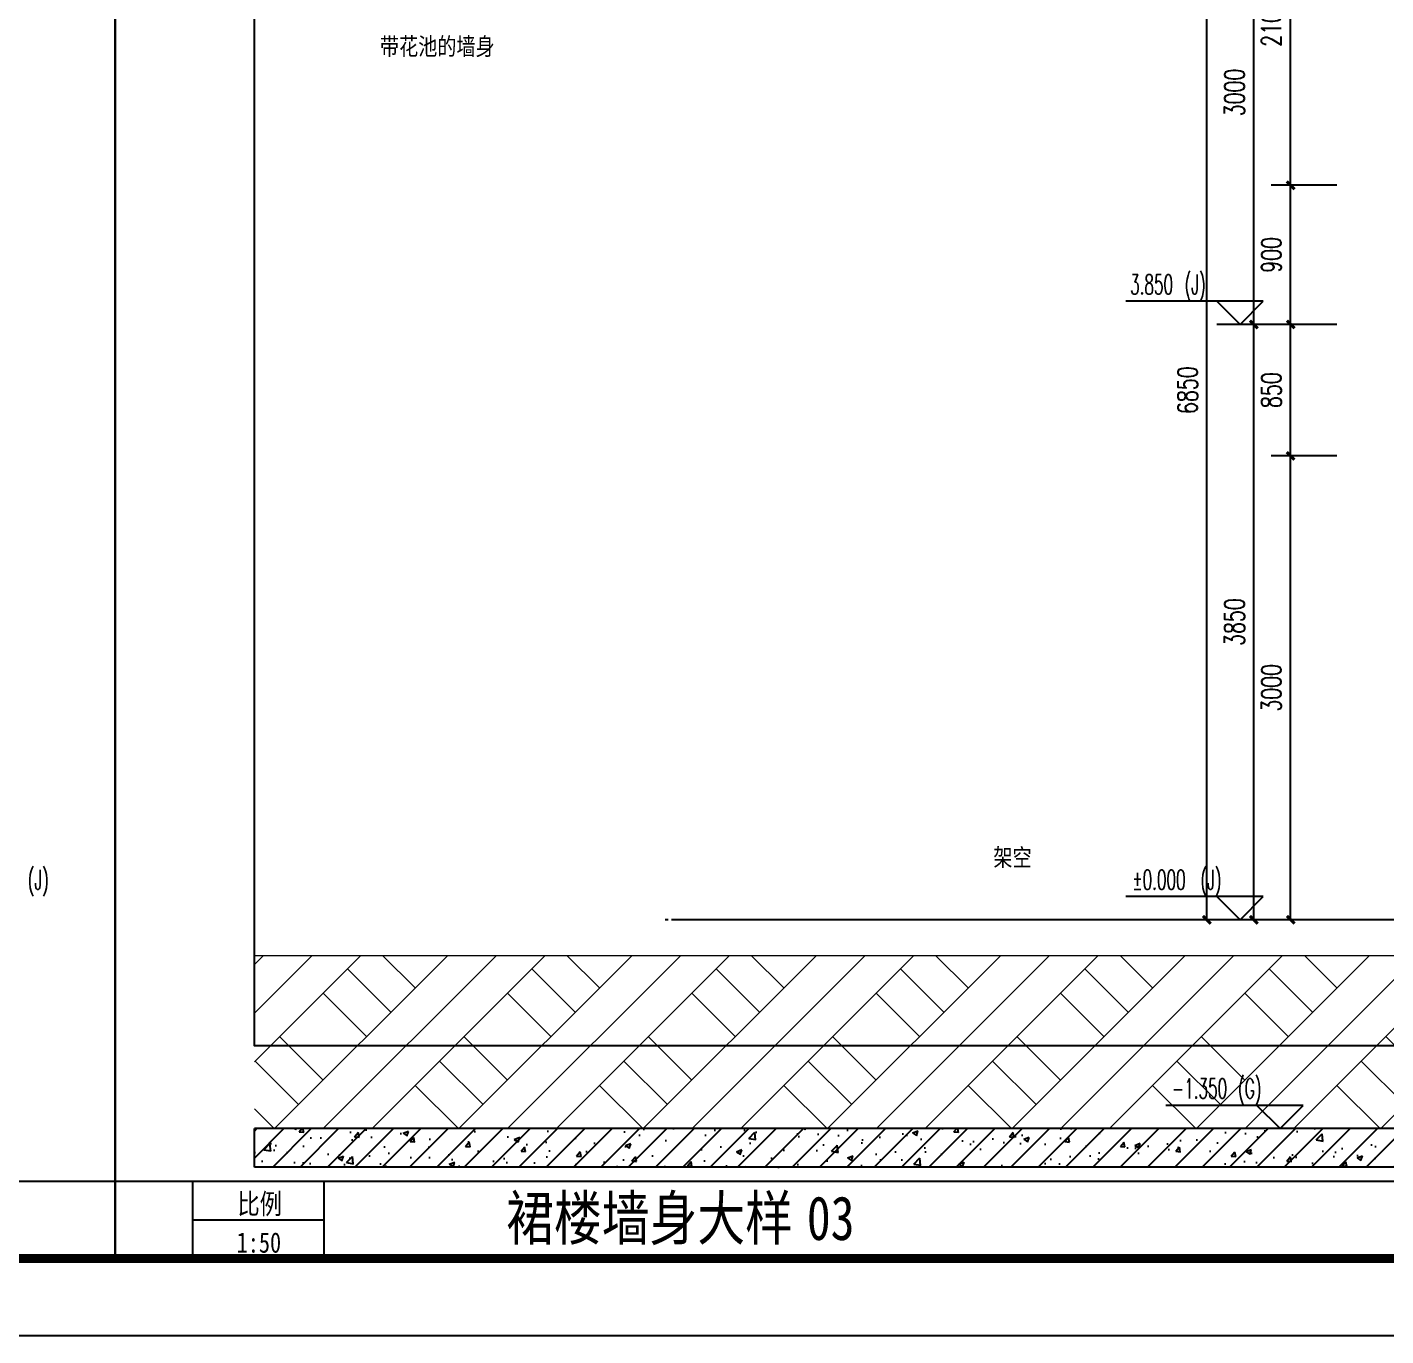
# Model space of a CAD drawing. Header units: millimetres. Extents: x 434053 to 1059003, y -2417481 to 936527.
# Drawn here: x 604182 to 612969, y -2255226 to -2246763 of the extents above; entities that cross this region are included whole.
import ezdxf

# ---------------------------------------------------------------- set-up
doc = ezdxf.new("R2010")
doc.units = ezdxf.units.MM
doc.header["$LTSCALE"] = 1000
doc.header["$MEASUREMENT"] = 0
doc.linetypes.add('DOTE', pattern=[2.42, 2, -0.2, 0.02, -0.2])
doc.layers.get('Defpoints').update_dxf_attribs({"color": 6})
for name, color, linetype in [('A-ANNO-DIMS', 3, 'Continuous'), ('A-ANNO-TTLB', 7, 'Continuous'), ('AXIS', 3, 'Continuous'), ('DIM_ELEV', 3, 'Continuous'), ('DOTE', 16, 'DOTE'), ('PUB_HATCH', 8, 'Continuous'), ('PUB_TEXT', 7, 'Continuous'), ('WALL', 5, 'Continuous')]:
    doc.layers.add(name, color=color, linetype=linetype)
doc.layers.add('A-ANNO-TEXT', color=7, linetype='Continuous', lineweight=25)
doc.layers.add('A-DETL-0001', color=4, linetype='Continuous', lineweight=15)
doc.styles.add('_TCH_DIM', font='SIMPLEX.shx', dxfattribs={"width": 0.8, "height": 3, "bigfont": 'GBCBIG.shx'})
doc.styles.add('_TCH_DIM_T3', font='SIMPLEX', dxfattribs={"width": 0.705882, "bigfont": 'GBCBIG'})
doc.styles.add('TITXV', font='', dxfattribs={"width": 0.8})
doc.styles.add('宋体', font='', dxfattribs={"width": 0.8})
doc.styles.get('TITXV').set_extended_font_data('SimSun')
doc.styles.get('宋体').set_extended_font_data('SimSun')
doc.dimstyles.new('_TCH_ARCH&&50', dxfattribs={"dimtxt": 127.5, "dimasz": 50, "dimexe": 125, "dimexo": 150, "dimgap": 61.25, "dimtad": 1, "dimdec": 0, "dimzin": 0, "dimdsep": 46, "dimtxsty": '_TCH_DIM_T3', "dimblk": 'ARCHTICK', "dimcen": 0.09, "dimclrt": 7, "dimazin": 2, "dimtfac": 1, "dimtdec": 0, "dimtix": 1, "dimtmove": 2, "dimatfit": 3, "dimfxl": 1, "dimtolj": 1, "dimtzin": 0, "dimarcsym": 0})

# ---------------------------------------------------------------- blocks, each defined once
blk = doc.blocks.new('asdfdfsdh')
at = {"layer": 'A-ANNO-TTLB'}
blk.add_lwpolyline([(0, 42050), (29700, 42050), (29700, 0), (0, 0)], close=True, dxfattribs=at)
at = {"layer": 'A-ANNO-TTLB', "const_width": 60}
blk.add_lwpolyline([(500, 40800), (500, 500), (29200, 500), (29200, 40800)], close=True, dxfattribs=at)
blk = doc.blocks.new('ASDFADFGAF')
for p, q in [((0, 500), (12350, 500)), ((500, 500), (500, 0)), ((1350, 500), (1350, 0)), ((500, 250), (1350, 250))]:
    blk.add_line(p, q)
blk.add_lwpolyline([(0, 28700), (12350, 28700), (12350, 0), (0, 0)], close=True)
at = {"layer": 'PUB_TEXT', "style": '宋体', "width": 0.8}
for s, p in [('比例', (791.2, 287.5)), ('1:50', (786.2, 37.5))]:
    blk.add_text(s, height=132.17, dxfattribs=at).set_placement(p)
blk = doc.blocks.new('_ArchTick')
at = {"color": 0, "linetype": 'ByBlock', "const_width": 0.4}
blk.add_lwpolyline([(-0.5, -0.5), (0.5, 0.5)], dxfattribs=at)
blk = doc.blocks.new('*D889')
at = {"layer": 'A-ANNO-DIMS', "color": 0, "lineweight": -2, "transparency": 16777216}
for p, q in [((612501.8, -2245685.7), (611686.2, -2245685.7)), ((611811.2, -2252535.7), (611811.2, -2245685.7)), ((612501.8, -2252535.7), (611686.2, -2252535.7))]:
    blk.add_line(p, q, dxfattribs=at)
at = {"layer": 'Defpoints', "color": 0, "transparency": 16777216}
for p in [(611811.2, -2245685.7), (612651.8, -2245685.7), (612651.8, -2252535.7)]:
    blk.add_point(p, dxfattribs=at)
at = {"layer": 'A-ANNO-DIMS', "color": 0, "lineweight": -2, "transparency": 16777216, "xscale": 50, "yscale": 50, "zscale": 50}
for p, rotation in [((611811.2, -2245685.7), 90), ((611811.2, -2252535.7), 270)]:
    blk.add_blockref('_ArchTick', p, dxfattribs=dict(at, rotation=rotation))
at = {"layer": 'A-ANNO-DIMS', "color": 7, "transparency": 16777216, "insert": (611686.2, -2249110.7), "char_height": 127.5, "attachment_point": 5, "rotation": 90, "style": '_TCH_DIM_T3'}
blk.add_mtext('\\A1;6850', dxfattribs=at)
blk = doc.blocks.new('*D890')
at = {"layer": 'A-ANNO-DIMS', "color": 0, "lineweight": -2, "transparency": 16777216}
for p, q in [((612651.8, -2248685.7), (611989.9, -2248685.7)), ((612114.9, -2252535.7), (612114.9, -2248685.7)), ((612651.8, -2252535.7), (611989.9, -2252535.7))]:
    blk.add_line(p, q, dxfattribs=at)
at = {"layer": 'Defpoints', "color": 0, "transparency": 16777216}
for p in [(612114.9, -2248685.7), (612801.8, -2248685.7), (612801.8, -2252535.7)]:
    blk.add_point(p, dxfattribs=at)
at = {"layer": 'A-ANNO-DIMS', "color": 0, "lineweight": -2, "transparency": 16777216, "xscale": 50, "yscale": 50, "zscale": 50}
for p, rotation in [((612114.9, -2248685.7), 90), ((612114.9, -2252535.7), 270)]:
    blk.add_blockref('_ArchTick', p, dxfattribs=dict(at, rotation=rotation))
at = {"layer": 'A-ANNO-DIMS', "color": 7, "transparency": 16777216, "insert": (611989.9, -2250610.7), "char_height": 127.5, "attachment_point": 5, "rotation": 90, "style": '_TCH_DIM_T3'}
blk.add_mtext('\\A1;3850', dxfattribs=at)
blk = doc.blocks.new('*D891')
at = {"layer": 'A-ANNO-DIMS', "color": 0, "lineweight": -2, "transparency": 16777216}
for p, q in [((612651.8, -2245685.7), (611989.9, -2245685.7)), ((612114.9, -2248685.7), (612114.9, -2245685.7)), ((612651.8, -2248685.7), (611989.9, -2248685.7))]:
    blk.add_line(p, q, dxfattribs=at)
at = {"layer": 'Defpoints', "color": 0, "transparency": 16777216}
for p in [(612114.9, -2245685.7), (612801.8, -2245685.7), (612801.8, -2248685.7)]:
    blk.add_point(p, dxfattribs=at)
at = {"layer": 'A-ANNO-DIMS', "color": 0, "lineweight": -2, "transparency": 16777216, "xscale": 50, "yscale": 50, "zscale": 50}
for p, rotation in [((612114.9, -2245685.7), 90), ((612114.9, -2248685.7), 270)]:
    blk.add_blockref('_ArchTick', p, dxfattribs=dict(at, rotation=rotation))
at = {"layer": 'A-ANNO-DIMS', "color": 7, "transparency": 16777216, "insert": (611989.9, -2247185.7), "char_height": 127.5, "attachment_point": 5, "rotation": 90, "style": '_TCH_DIM_T3'}
blk.add_mtext('\\A1;3000', dxfattribs=at)
blk = doc.blocks.new('*D892')
at = {"layer": 'A-ANNO-DIMS', "color": 0, "lineweight": -2, "transparency": 16777216}
for p, q in [((612651.8, -2249535.7), (612228.1, -2249535.7)), ((612353.1, -2252535.7), (612353.1, -2249535.7)), ((612651.8, -2252535.7), (612228.1, -2252535.7))]:
    blk.add_line(p, q, dxfattribs=at)
at = {"layer": 'Defpoints', "color": 0, "transparency": 16777216}
for p in [(612353.1, -2249535.7), (612801.8, -2249535.7), (612801.8, -2252535.7)]:
    blk.add_point(p, dxfattribs=at)
at = {"layer": 'A-ANNO-DIMS', "color": 0, "lineweight": -2, "transparency": 16777216, "xscale": 50, "yscale": 50, "zscale": 50}
for p, rotation in [((612353.1, -2249535.7), 90), ((612353.1, -2252535.7), 270)]:
    blk.add_blockref('_ArchTick', p, dxfattribs=dict(at, rotation=rotation))
at = {"layer": 'A-ANNO-DIMS', "color": 7, "transparency": 16777216, "insert": (612228.1, -2251035.7), "char_height": 127.5, "attachment_point": 5, "rotation": 90, "style": '_TCH_DIM_T3'}
blk.add_mtext('\\A1;3000', dxfattribs=at)
blk = doc.blocks.new('*D893')
at = {"layer": 'A-ANNO-DIMS', "color": 0, "lineweight": -2, "transparency": 16777216}
for p, q in [((612651.8, -2248685.7), (612228.1, -2248685.7)), ((612353.1, -2249535.7), (612353.1, -2248685.7)), ((612651.8, -2249535.7), (612228.1, -2249535.7))]:
    blk.add_line(p, q, dxfattribs=at)
at = {"layer": 'Defpoints', "color": 0, "transparency": 16777216}
for p in [(612353.1, -2248685.7), (612801.8, -2248685.7), (612801.8, -2249535.7)]:
    blk.add_point(p, dxfattribs=at)
at = {"layer": 'A-ANNO-DIMS', "color": 0, "lineweight": -2, "transparency": 16777216, "xscale": 50, "yscale": 50, "zscale": 50}
for p, rotation in [((612353.1, -2248685.7), 90), ((612353.1, -2249535.7), 270)]:
    blk.add_blockref('_ArchTick', p, dxfattribs=dict(at, rotation=rotation))
at = {"layer": 'A-ANNO-DIMS', "color": 7, "transparency": 16777216, "insert": (612228.1, -2249110.7), "char_height": 127.5, "attachment_point": 5, "rotation": 90, "style": '_TCH_DIM_T3'}
blk.add_mtext('\\A1;850', dxfattribs=at)
blk = doc.blocks.new('*D894')
at = {"layer": 'A-ANNO-DIMS', "color": 0, "lineweight": -2, "transparency": 16777216}
for p, q in [((612651.8, -2247785.7), (612228.1, -2247785.7)), ((612353.1, -2248685.7), (612353.1, -2247785.7)), ((612651.8, -2248685.7), (612228.1, -2248685.7))]:
    blk.add_line(p, q, dxfattribs=at)
at = {"layer": 'Defpoints', "color": 0, "transparency": 16777216}
for p in [(612353.1, -2247785.7), (612801.8, -2247785.7), (612801.8, -2248685.7)]:
    blk.add_point(p, dxfattribs=at)
at = {"layer": 'A-ANNO-DIMS', "color": 0, "lineweight": -2, "transparency": 16777216, "xscale": 50, "yscale": 50, "zscale": 50}
for p, rotation in [((612353.1, -2247785.7), 90), ((612353.1, -2248685.7), 270)]:
    blk.add_blockref('_ArchTick', p, dxfattribs=dict(at, rotation=rotation))
at = {"layer": 'A-ANNO-DIMS', "color": 7, "transparency": 16777216, "insert": (612228.1, -2248235.7), "char_height": 127.5, "attachment_point": 5, "rotation": 90, "style": '_TCH_DIM_T3'}
blk.add_mtext('\\A1;900', dxfattribs=at)
blk = doc.blocks.new('*D895')
at = {"layer": 'A-ANNO-DIMS', "color": 0, "lineweight": -2, "transparency": 16777216}
for p, q in [((612651.8, -2245685.7), (612228.1, -2245685.7)), ((612353.1, -2247785.7), (612353.1, -2245685.7)), ((612651.8, -2247785.7), (612228.1, -2247785.7))]:
    blk.add_line(p, q, dxfattribs=at)
at = {"layer": 'Defpoints', "color": 0, "transparency": 16777216}
for p in [(612353.1, -2245685.7), (612801.8, -2245685.7), (612801.8, -2247785.7)]:
    blk.add_point(p, dxfattribs=at)
at = {"layer": 'A-ANNO-DIMS', "color": 0, "lineweight": -2, "transparency": 16777216, "xscale": 50, "yscale": 50, "zscale": 50}
for p, rotation in [((612353.1, -2245685.7), 90), ((612353.1, -2247785.7), 270)]:
    blk.add_blockref('_ArchTick', p, dxfattribs=dict(at, rotation=rotation))
at = {"layer": 'A-ANNO-DIMS', "color": 7, "transparency": 16777216, "insert": (612228.1, -2246735.7), "char_height": 127.5, "attachment_point": 5, "rotation": 90, "style": '_TCH_DIM_T3'}
blk.add_mtext('\\A1;2100', dxfattribs=at)

msp = doc.modelspace()

# ---------------------------------------------------------------- hatches: boundary and pattern name
at = {"layer": 'A-DETL-0001'}
h = msp.add_hatch(dxfattribs=at)
h.set_pattern_fill('夯实土壤', color=8, scale=150)
h.set_pattern_definition([(45, (-13436932.2, -1831855.7), (-596.091017, 596.091017), []), (45, (-13436617.2, -1831855.7), (-596.091017, 596.091017), []), (45, (-13436302.2, -1831855.7), (-596.091017, 596.091017), []), (135, (-13436932.2, -1831855.7), (-596.091017, -596.091017), [397.5, -445.5]), (135, (-13436774.7, -1831698.2), (-596.091017, -596.091017), [397.5, -445.5]), (135, (-13436617.2, -1831540.7), (-596.091017, -596.091017), [397.5, -445.5])])
h.paths.add_polyline_path([(605651.8, -2252765.7), (613301.8, -2252765.7), (613301.8, -2253885.7), (605651.8, -2253885.7)])
at = {"layer": 'PUB_HATCH'}
h = msp.add_hatch(dxfattribs=at)
h.set_pattern_fill('钢筋混凝土', color=256, scale=50, style=0)
h.set_pattern_definition([(45, (-1713816.56, -1462982.77), (-88.3883476, 88.3883476), []), (50, (-1713816.56, -1462982.77), (358.63009, -31.376067), [37.5, -412.5]), (355, (-1713816.56, -1462982.77), (-69.375667, 376.096067), [30, -330]), (100.4514, (-1713786.68, -1462985.4), (289.25469, 344.71977), [31.870095, -350.571056]), (46.1842, (-1713816.56, -1462882.77), (533.620524, -82.75951), [56.25, -618.75]), (96.6356, (-1713772.1, -1462889.67), (467.33135, 487.05894), [47.80514, -525.8565]), (351.1842, (-1713816.56, -1462882.77), (467.33097, 487.0593), [45, -495]), (21, (-1713766.56, -1462907.77), (298.453526, -201.309445), [37.5, -412.5]), (326, (-1713766.56, -1462907.77), (121.657666, 362.57502), [30, -330]), (71.4514, (-1713741.7, -1462924.55), (420.111314, 161.26525), [31.870095, -350.571056]), (37.5, (-1713816.56, -1462982.77), (6.0799277, 166.446927), [0, -326, 0, -335, 0, -331.25]), (7.5, (-1713816.56, -1462982.77), (131.534769, 197.205856), [0, -191, 0, -318.5, 0, -126.25]), (327.5, (-1713928.06, -1462982.77), (266.911218, -11.277436), [0, -125, 0, -390, 0, -517.5]), (317.5, (-1713978.06, -1462982.77), (291.593085, 50.052491), [0, -162.5, 0, -259, 0, -367.5])])
h.paths.add_polyline_path([(613385.2, -2253969), (613301.8, -2253885.7), (605651.8, -2253885.7), (605651.8, -2254135.7), (613301.8, -2254135.7)])

# ---------------------------------------------------------------- linework, layer by layer
at = {"layer": 'A-DETL-0001', "color": 8}
msp.add_lwpolyline([(605651.8, -2252765.7), (613301.8, -2252765.7), (613301.8, -2253885.7)], dxfattribs=at)
at = {"layer": 'AXIS'}
msp.add_lwpolyline([(605651.8, -2226035.7), (615367.9, -2226035.7), (615367.9, -2253351.7), (605651.8, -2253351.7)], close=True, dxfattribs=at)
at = {"layer": 'DIM_ELEV'}
for p, q in [((612176.1, -2248535.7), (611286.6, -2248535.7)), ((612026.1, -2248685.7), (611876.1, -2248535.7)), ((612026.1, -2248685.7), (612176.1, -2248535.7)), ((612376.1, -2248685.7), (611876.1, -2248685.7)), ((612176.1, -2252385.7), (611286.6, -2252385.7)), ((612026.1, -2252535.7), (611876.1, -2252385.7)), ((612026.1, -2252535.7), (612176.1, -2252385.7)), ((612376.1, -2252535.7), (611876.1, -2252535.7)), ((612434.6, -2253735.7), (611545.1, -2253735.7)), ((612284.6, -2253885.7), (612134.6, -2253735.7)), ((612284.6, -2253885.7), (612434.6, -2253735.7)), ((612634.6, -2253885.7), (612134.6, -2253885.7))]:
    msp.add_line(p, q, dxfattribs=at)
at = {"layer": 'DOTE'}
for p, q in [((615367.9, -2252535.7), (608212.9, -2252535.7)), ((614898.9, -2252535.7), (608348.9, -2252535.7))]:
    msp.add_line(p, q, dxfattribs=at)
at = {"layer": 'WALL'}
for p, q in [((613301.8, -2253885.7), (605651.8, -2253885.7)), ((605651.8, -2254135.7), (605651.8, -2253885.7)), ((613301.8, -2254135.7), (605651.8, -2254135.7))]:
    msp.add_line(p, q, dxfattribs=at)

# ---------------------------------------------------------------- block references
at = {"rotation": 90}
msp.add_blockref('asdfdfsdh', (620850.9, -2255226.3), dxfattribs=at)
for p in [(592400.9, -2254726.3), (604750.9, -2254726.3)]:
    msp.add_blockref('ASDFADFGAF', p)

# ---------------------------------------------------------------- texts
at = {"layer": 'A-ANNO-TEXT', "style": 'TITXV', "width": 0.8}
for s, p in [('带花池的墙身', (606463.9, -2246944.1)), ('架空', (610430.7, -2252189.2))]:
    msp.add_text(s, height=113.29, dxfattribs=at).set_placement(p)
at = {"layer": 'PUB_TEXT', "style": '_TCH_DIM', "width": 0.564706}
for s, p in [('(J)', (611667.8, -2248490.7)), ('3.850', (611314.8, -2248490.7)), ('(J)', (604186.9, -2252340.7)), ('%%P0.000', (611328.1, -2252340.7)), ('(J)', (611770.3, -2252340.7)), ('-1.350', (611584.6, -2253690.7)), ('(G)', (612013, -2253690.7))]:
    msp.add_text(s, height=127.5, dxfattribs=at).set_placement(p)
at = {"layer": 'PUB_TEXT', "color": 2, "style": '宋体', "width": 0.8}
for s, p in [('裙楼墙身大样', (607280.1, -2254606.5)), ('03', (609224.4, -2254606.5))]:
    msp.add_text(s, height=283.23, dxfattribs=at).set_placement(p)

# ---------------------------------------------------------------- dimensions: what is measured, and where the dimension line sits
at = {"layer": 'A-ANNO-DIMS'}
for p1, p2, distance, picture, middle in [((612651.8, -2252535.7), (612651.8, -2245685.7), 840.6, '*D889', (611686.2, -2249110.7)), ((612801.8, -2248685.7), (612801.8, -2245685.7), 687, '*D891', (611989.9, -2247185.7)), ((612801.8, -2247785.7), (612801.8, -2245685.7), 448.7, '*D895', (612228.1, -2246735.7)), ((612801.8, -2248685.7), (612801.8, -2247785.7), 448.7, '*D894', (612228.1, -2248235.7)), ((612801.8, -2252535.7), (612801.8, -2248685.7), 687, '*D890', (611989.9, -2250610.7)), ((612801.8, -2249535.7), (612801.8, -2248685.7), 448.7, '*D893', (612228.1, -2249110.7)), ((612801.8, -2252535.7), (612801.8, -2249535.7), 448.7, '*D892', (612228.1, -2251035.7))]:
    dim = msp.add_aligned_dim(p1=p1, p2=p2, distance=distance, dimstyle='_TCH_ARCH&&50', dxfattribs=at)
    dim.commit()
    dim.dimension.update_dxf_attribs({"geometry": picture, "text_midpoint": middle})

doc.saveas('drawing.dxf')
